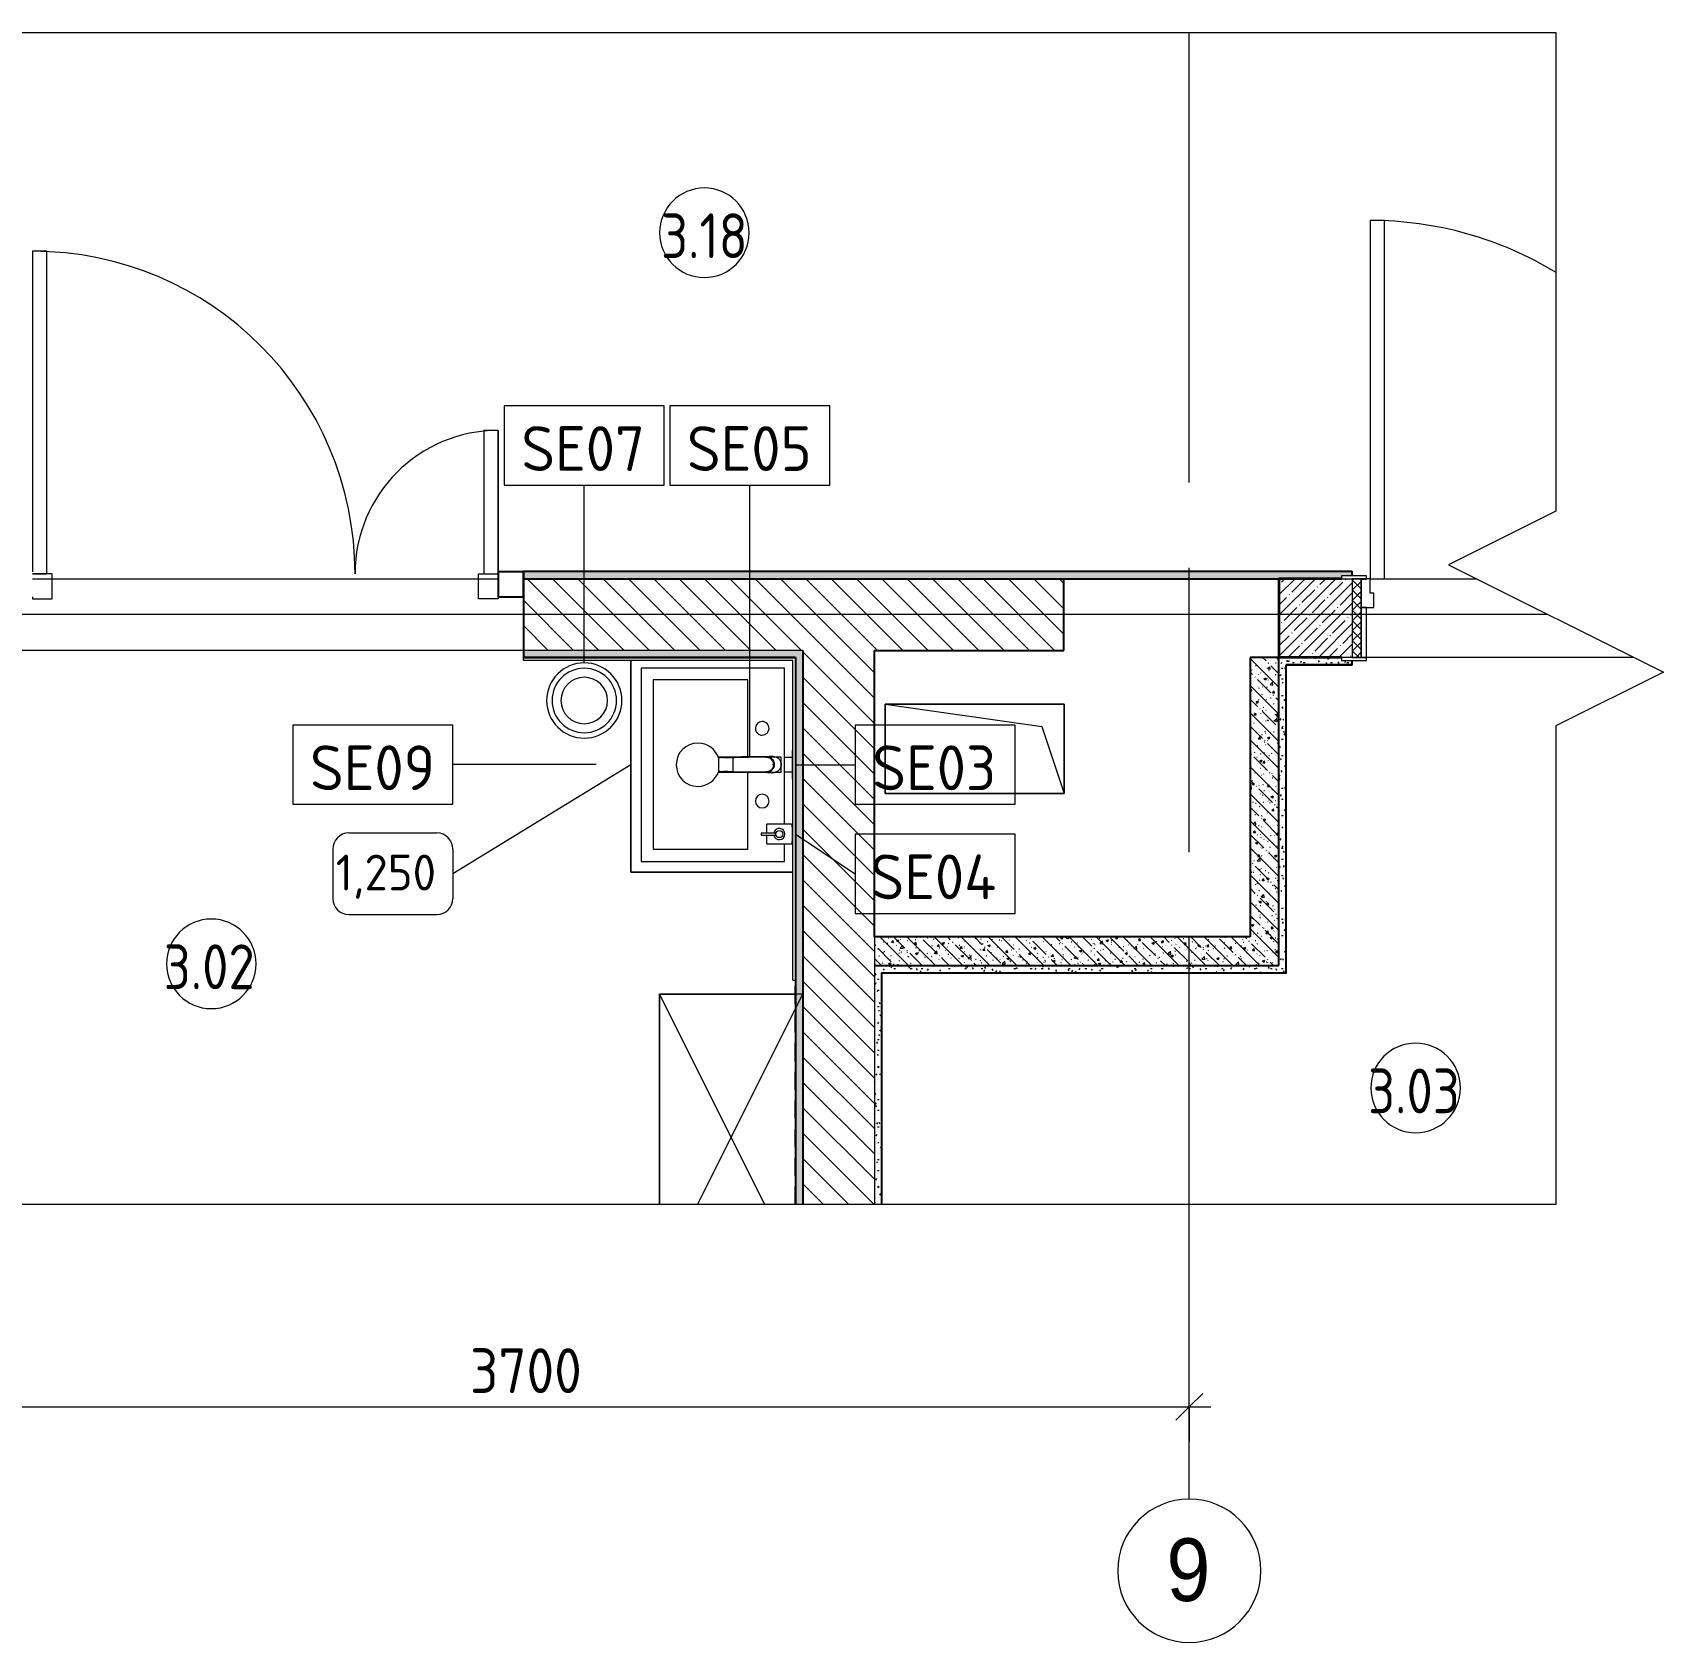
# Model space of a CAD drawing. Header units: millimetres. Extents: x 63482 to 319368, y -8553 to 29000.
# Drawn here: x 107582 to 112134, y 4931 to 9424 of the extents above; entities that cross this region are included whole.
import ezdxf

# ---------------------------------------------------------------- set-up
doc = ezdxf.new("R2010")
doc.units = ezdxf.units.MM
doc.linetypes.add('200_ШТРИХ__ш1_п0_6_', pattern=[80, 50, -30])
doc.linetypes.add('Осевая', pattern=[1587.5, 317.5, -238.125, 793.75, -238.125])
for name, color, linetype, lineweight, true_color in [('0-1', 7, 'Continuous', 9, 0x4994b4), ('A-GENM-1', 7, 'Continuous', 9, 0x4994b4), ('A-WALL-1', 7, 'Continuous', 25, 0x3c3c3c), ('A-WALL-3', 7, 'Continuous', 35, 0x3c3c3c), ('A-WALL-FNSH-1', 7, 'Continuous', 15, 0x3c3c3c), ('P-SANR-FIXT-1', 7, 'Continuous', 15, 0x4994b4), ('P-SANR-FIXT-2', 7, 'Continuous', 9, 0x4994b4)]:
    doc.layers.add(name, color=color, linetype=linetype, lineweight=lineweight, true_color=true_color)
for name, color, linetype, lineweight in [('A-ANNO-DIMS', 7, 'Continuous', 9), ('A-ANNO-DIMS-50', 7, 'Continuous', 9), ('A-AREA-IDEN', 7, 'Continuous', 9), ('A-DETL-GENF', 7, 'Continuous', 9), ('A-DETL-MBND', 7, '200_ШТРИХ__ш1_п0_6_', 9), ('A-DOOR', 7, 'Continuous', 9), ('A-DOOR-1', 7, 'Continuous', 15), ('A-DOOR-FRAM', 7, 'Continuous', 15), ('A-DOOR-FRAM-1', 7, 'Continuous', 9), ('A-GENM', 7, 'Continuous', 9), ('A-GLAZ-CWMG', 7, 'Continuous', 9), ('A-GLAZ-CWMG-1', 7, 'Continuous', 25), ('A-WALL', 7, 'Continuous', 9), ('I-FURN', 7, 'Continuous', 9), ('I-FURN-IDEN', 7, 'Continuous', 9), ('I-WALL', 7, 'Continuous', 9), ('P-SANR-FIXT-IDEN', 7, 'Continuous', 9), ('Оси', 7, 'Continuous', 9), ('Оси-1', 7, 'Continuous', 20), ('Оси-2', 7, 'Осевая', 9)]:
    doc.layers.add(name, color=color, linetype=linetype, lineweight=lineweight)
doc.styles.add('Arial', font='arial.ttf', dxfattribs={"width": 0.9, "height": 175})
doc.styles.add('GOST Common', font='GOST_Common.ttf', dxfattribs={"height": 125})
doc.styles.add('GOST Common_1', font='GOST_Common.ttf', dxfattribs={"height": 100})
doc.styles.add('GOST Common_2', font='GOST_Common.ttf', dxfattribs={"width": 0.9, "height": 125})
doc.styles.add('ISOCPEUR', font='isocpeur.ttf', dxfattribs={"width": 0.9, "height": 125})
doc.dimstyles.new('ISO-2_5_0_9К_БОЛЬШОЙ', dxfattribs={"dimscale": 304.8, "dimtxt": 124.497647, "dimasz": 0.246063, "dimexe": 0.19685, "dimexo": 0.492126, "dimgap": 0, "dimtad": 1, "dimdec": 0, "dimrnd": 10, "dimzin": 0, "dimdsep": 46, "dimtxsty": 'ISOCPEUR', "dimblk1": 'OBLIQUE', "dimblk2": 'OBLIQUE', "dimsah": 1, "dimcen": 0.09, "dimdle": 0.19685, "dimazin": 0, "dimtfac": 1, "dimtdec": 4, "dimtix": 1, "dimtmove": 0, "dimatfit": 3, "dimfxl": 1, "dimtvp": 1, "dimtolj": 1, "dimtzin": 0, "dimarcsym": 2})
pattern_1 = [(135, (84900.947, 0), (-35.35534, -35.35534), [])]
pattern_2 = [(135, (84900.947, 0), (-37.71708, -37.71708), [53.34, -8.89, 1.778, -8.89]), (135, (84900.947, 37.694), (-37.71708, -37.71708), []), (50, (84900.947, 0), (63.7639, -5.57885), [6.668, -73.343]), (355, (84900.95, 0), (-12.33488, 66.86951), [5.334, -58.674]), (100.451, (84906.26, -0.465), (51.43036, 61.29098), [5.667, -62.332]), (46.184, (84900.95, 17.78), (94.87722, -14.71484), [10.001, -110.014]), (96.636, (84908.85, 16.55), (83.09115, 86.5993), [8.5, -93.497]), (351.184, (84900.95, 17.78), (83.09204, 86.59928), [8.001, -88.011]), (21, (84909.837, 13.335), (53.06449, -35.79273), [6.667, -73.342]), (326, (84909.84, 13.335), (21.63066, 64.46546), [5.334, -58.674]), (71.451, (84914.26, 10.35), (74.69646, 28.67237), [5.667, -62.332]), (37.5, (84900.947, 0), (1.080413, 29.594271), [1.676, -56.286, 1.676, -57.887, -58.896]), (37.5, (84900.947, 0), (1.080413, 29.594271), [-117.526, 1.676, -57.22]), (7.5, (84900.947, 0), (23.386368, 35.063507), [1.676, -32.283, 1.676, -54.953, -22.447]), (7.5, (84900.947, 0), (23.386368, 35.063507), [-90.589, 1.676, -20.771]), (327.5, (84881.122, 0), (47.456567, -2.005468), [1.676, -20.549, 1.676, -67.666, -92.012]), (327.5, (84881.122, 0), (47.456567, -2.005468), [-91.567, 1.676, -90.335]), (317.5, (84872.232, 0), (51.84495, 8.89904), [1.676, -27.216, 1.676, -44.374, -65.342]), (317.5, (84872.232, 0), (51.84495, 8.89904), [-74.943, 1.676, -63.665])]
pattern_3 = [(0, (84900.947, 0), (60.96, 15.24), [5.029, -40.691, 5.029, -40.691, -243.84]), (0, (84900.947, 0), (60.96, 15.24), [-91.44, 5.029, -86.411, 5.029, -40.691, -106.68]), (0, (84900.947, 0), (60.96, 15.24), [-228.6, 5.029, -25.451, 5.029, -71.171]), (120, (84923.807, 7.62), (-43.678227, 45.172909), [5.029, -40.691, 5.029, -40.691, -243.84]), (120, (84923.807, 7.62), (-43.678227, 45.172909), [-91.44, 5.029, -86.411, 5.029, -40.691, -106.68]), (120, (84923.807, 7.62), (-43.678227, 45.172909), [-228.6, 5.029, -25.451, 5.029, -71.171]), (240, (84931.427, 38.1), (-17.281773, -60.412909), [5.029, -40.691, 5.029, -40.691, -243.84]), (240, (84931.427, 38.1), (-17.281773, -60.412909), [-91.44, 5.029, -86.411, 5.029, -40.691, -106.68]), (240, (84931.427, 38.1), (-17.281773, -60.412909), [-228.6, 5.029, -25.451, 5.029, -71.171])]

# ---------------------------------------------------------------- blocks, each defined once
blk = doc.blocks.new('GM_Отверстие прямоугольное _в плите_ - Отверстие-21609826-Фрагмент 3_6')
at = {"layer": 'A-GENM'}
for p, q in [((-125, -250), (-125, 250)), ((-125, 250), (125, 250)), ((125, 250), (-125, 250)), ((-125, 250), (-125, -250)), ((-62.5, 187.5), (125, 250)), ((125, 250), (125, -250)), ((125, -250), (125, 250)), ((-125, -250), (-62.5, 187.5)), ((125, -250), (-125, -250)), ((-125, -250), (125, -250))]:
    blk.add_line(p, q, dxfattribs=at)
for start, end in [(360, 180), (180, 360)]:
    blk.add_arc((0, 0), 2.5, start, end, dxfattribs=at)
blk = doc.blocks.new('Шкаф параметрический - 1_154-26174033-Фрагмент 3_6')
at = {"layer": 'I-FURN'}
for p, q in [((0, 800), (293.3, 213.5)), ((400, 800), (0, 800)), ((0, 800), (0, 213.5)), ((0, 213.5), (0, 800)), ((0, 800), (379.3, 800)), ((106.7, 213.5), (400, 800)), ((400, 213.5), (400, 800))]:
    blk.add_line(p, q, dxfattribs=at)
blk = doc.blocks.new('сифон - Для раковины-30615598-Фрагмент 3_6')
at = {"layer": 'P-SANR-FIXT-1'}
for p, q in [((191.1, 20), (168.5, 20)), ((191.1, 34.6), (191.1, 40)), ((191.1, 28.3), (191.1, 34.6)), ((191.1, -40), (191.1, 28.3)), ((168.5, -20), (191.1, -20))]:
    blk.add_line(p, q, dxfattribs=at)
blk = doc.blocks.new('смеситель для раковины - Default-30615600-Фрагмент 3_6')
at = {"layer": '0-1'}
for p, q in [((19.7, 151.6), (-19.8, 151.6)), ((-20.3, 110), (-20.4, 97.4)), ((19.8, 111.8), (-19.8, 111.8)), ((20.4, 97.4), (20.3, 110)), ((-22.8, 3), (-21.8, 15.6)), ((-18.9, 7.6), (-19.6, 9.7)), ((21.8, 15.6), (22.8, 3))]:
    blk.add_line(p, q, dxfattribs=at)
at = {"layer": '0-1', "flags": 128}
for points in [[(-20.7, 150.6), (-20.7, 150.2), (-20.7, 149.2), (-20.7, 148.3), (-20.7, 146.9), (-20.7, 145.4), (-20.8, 134.7), (-21.1, 63.6), (-21.1, 93.2)], [(19.7, 151.6), (20, 151.6), (20.2, 151.6), (20.5, 151.4), (20.6, 151.2), (20.7, 151.1), (20.8, 150.9), (20.8, 150.6)], [(-21.1, 22.2), (-21.1, 24.2), (-21.1, 63.3), (-21.1, 93.2)], [(21, 17), (21.2, 25.7), (21, 77.4), (21, 111.4)], [(-21.8, 15.6), (-21.6, 25.5), (-21.4, 39.3), (-21.2, 64), (-21.1, 88)], [(-20.1, 11.1), (-20.8, 13.2), (-20.9, 15.4)], [(12.1, -0.1), (16.4, 3.8), (19.5, 8.8), (21, 14.5), (21, 16)]]:
    blk.add_lwpolyline(points, dxfattribs=at)
at = {"layer": 'P-SANR-FIXT-1'}
for p, q in [((21, 151.6), (-21, 151.6)), ((-21, 151.6), (-21, -23)), ((-19.7, 144), (-19.8, 111.8)), ((19.8, 111.8), (19.7, 144)), ((19.9, 143.1), (19.9, 140.7)), ((19.9, 136.7), (19.9, 133.6)), ((21, -23), (21, 151.6)), ((19.9, 131), (20, 126.2)), ((20, 115.7), (20, 113.5)), ((20, 111.3), (20, 108.6)), ((-22.9, 0.3), (-22.9, 0.9)), ((22.5, 5), (22.9, 0.9)), ((22.9, 0.9), (22.9, 0.3)), ((-21, -23), (21, -23))]:
    blk.add_line(p, q, dxfattribs=at)
at = {"layer": 'P-SANR-FIXT-1', "flags": 128}
for points in [[(-21.1, 16.9), (-21.1, 42.2), (-21, 67.6), (-20.8, 118.3), (-20.7, 143.7), (-20.7, 149.4), (-20.8, 150.2), (-20.9, 145.3), (-20.9, 138.9), (-21.1, 88.1)], [(-19.9, 125.8), (-19.9, 133.8), (-19.9, 138.3)], [(21.1, 88.1), (20.9, 138.9), (20.9, 145.3), (20.8, 150.2), (20.7, 149.4), (20.7, 143.7), (20.8, 118.3), (21, 67.6), (21.1, 42.2), (21.1, 16.9)], [(-20, 109.4), (-20, 111), (-20, 119.5)], [(20, 123.6), (20, 119.9), (20, 117.9)], [(-15.9, 4.1), (-13.1, 1.6), (-12.1, 0.9)], [(12.1, 0.9), (13.1, 1.6), (15.9, 4.1)], [(22.9, 0.9), (22.7, 3.2), (22.5, 5.6), (22.3, 7.9), (22.1, 10.8), (21.8, 15.2)], [(-9.8, -0.4), (-6.1, -1.8), (-5.1, -2)], [(-2.7, -2.4), (-2.1, -2.5), (2.1, -2.5), (2.7, -2.4)], [(0.6, -3.9), (0.3, -3.9), (0.1, -3.9), (-0.1, -3.9), (-0.3, -3.9), (-0.6, -3.9)], [(5.1, -2), (6.1, -1.8), (9.8, -0.4)]]:
    blk.add_lwpolyline(points, dxfattribs=at)
at = {"layer": 'P-SANR-FIXT-1'}
for centre, major_axis, ratio, start_param, end_param in [((-19.8, 109.7), (-0.5, 0.002), 0.095846, 0.794229, 1.571164), ((19.8, 109.7), (0.5, 0.002), 0.095848, 4.711795, 5.488843), ((0, 17.2), (20.8, 0), 0.98634, 3.038054, 3.090126), ((0, 17.2), (20.8, 0), 0.98634, 3.29536, 3.441377), ((0, 17.2), (20.8, 0), 0.98634, 5.983401, 6.129418), ((0, 17.2), (20.8, 0), 0.98634, 0.051466, 0.103539), ((0, 17.2), (20.8, 0), 0.98634, 4.268583, 4.510817), ((0, 17.2), (18.5, 0), 0.986286, 4.671144, 4.753634), ((0, 17.2), (20.8, 0), 0.98634, 4.913948, 5.156189)]:
    blk.add_ellipse(centre, major_axis=major_axis, ratio=ratio, start_param=start_param, end_param=end_param, dxfattribs=at)
for points, knots in [([(-19.9, 147.4), (-19.9, 148), (-19.8, 149.3), (-19.8, 150.7), (-19.8, 151.5), (-19.8, 151.6), (-19.8, 151.6)], [0.1, 0.1, 0.1, 0.1, 0.2, 0.3, 0.4, 0.4725859, 0.4725859, 0.4725859, 0.4725859]), ([(-19.8, 151.6), (-19.7, 151.6), (-19.7, 151.6), (-19.7, 151.2), (-19.7, 150), (-19.7, 148.3), (-19.7, 146.2), (-19.7, 144.8), (-19.7, 144)], [0.4728347, 0.4728347, 0.4728347, 0.4728347, 0.5, 0.6, 0.7, 0.8, 0.9, 1, 1, 1, 1]), ([(19.7, 144), (19.7, 144.8), (19.7, 146.2), (19.7, 148.3), (19.7, 150), (19.7, 151.2), (19.7, 151.6), (19.7, 151.6), (19.7, 151.6)], [0, 0, 0, 0, 0.1, 0.2, 0.3, 0.4, 0.5, 0.5274121, 0.5274121, 0.5274121, 0.5274121]), ([(19.7, 151.6), (19.8, 151.6), (19.8, 151.5), (19.8, 150.7), (19.8, 149.3), (19.9, 148), (19.9, 147.4)], [0.5275209, 0.5275209, 0.5275209, 0.5275209, 0.6, 0.7, 0.8, 0.9, 0.9, 0.9, 0.9]), ([(-20.4, 97.4), (-20.4, 91.1), (-20.5, 81.8), (-20.6, 69.7), (-20.6, 60), (-20.7, 52.6), (-20.8, 47.4), (-20.8, 45.2), (-20.8, 43.5), (-20.9, 41.8), (-20.9, 39.8), (-20.9, 37.7), (-20.9, 36.2), (-20.9, 35.4), (-21, 34.1), (-21, 32.6), (-21, 31), (-21, 29.7), (-21, 28.6), (-21, 27.7), (-21, 26.8), (-21.1, 25.6), (-21.1, 22.9), (-21.1, 20.4), (-21.1, 18.4)], [0, 0, 0, 0, 0.222222, 0.333333, 0.444444, 0.583333, 0.618056, 0.652778, 0.670139, 0.6875, 0.722222, 0.756944, 0.774306, 0.782986, 0.791667, 0.826389, 0.84375, 0.861111, 0.878472, 0.887153, 0.895833, 0.913194, 0.930556, 1, 1, 1, 1]), ([(-19.8, 111.8), (-19.8, 111.8), (-19.8, 111.7), (-19.8, 110.9), (-19.8, 110.1), (-19.8, 109.7)], [0.4695548, 0.4695548, 0.4695548, 0.4695548, 0.6, 0.8, 1, 1, 1, 1]), ([(19.8, 109.7), (19.8, 110.1), (19.8, 110.9), (19.8, 111.7), (19.8, 111.8), (19.8, 111.8)], [0, 0, 0, 0, 0.2, 0.4, 0.5304748, 0.5304748, 0.5304748, 0.5304748]), ([(21.1, 18.4), (21.1, 19.2), (21.1, 20.8), (21.1, 23.1), (21.1, 25), (21.1, 26.5), (21, 27.6), (21, 28.6), (21, 30), (21, 31.7), (21, 33.4), (21, 34.6), (20.9, 35.2), (20.9, 35.7), (20.9, 36.3), (20.9, 36.9), (20.9, 38.1), (20.9, 39.8), (20.9, 41.4), (20.8, 42.8), (20.8, 44.1), (20.8, 45.8), (20.8, 48.6), (20.7, 53.5), (20.6, 60.7), (20.6, 68.9), (20.5, 76.5), (20.5, 85.7), (20.4, 92.7), (20.4, 97.4)], [0, 0, 0, 0, 0.027778, 0.055556, 0.083333, 0.097222, 0.111111, 0.125, 0.138889, 0.166667, 0.194444, 0.208333, 0.215278, 0.222222, 0.229167, 0.236111, 0.25, 0.277778, 0.305556, 0.319444, 0.333333, 0.361111, 0.388889, 0.444444, 0.555556, 0.666667, 0.75, 0.833333, 1, 1, 1, 1]), ([(-21.1, 88.1), (-21.1, 85.7), (-21.1, 82.2), (-21.1, 77.5), (-21.2, 73.9), (-21.2, 70.4), (-21.2, 66.8), (-21.2, 63.9), (-21.2, 61.5), (-21.2, 59.8), (-21.2, 58), (-21.2, 55.7), (-21.3, 52.8), (-21.3, 49.3), (-21.3, 46), (-21.3, 42.6), (-21.4, 39.4), (-21.4, 36.2), (-21.5, 32.2), (-21.5, 27.5), (-21.7, 20.9), (-21.8, 17.2), (-21.8, 15.2)], [0, 0, 0, 0, 0.083333, 0.125, 0.166667, 0.208333, 0.25, 0.291667, 0.3125, 0.333333, 0.354167, 0.375, 0.416667, 0.458333, 0.5, 0.541667, 0.583333, 0.625, 0.666667, 0.75, 0.833333, 1, 1, 1, 1]), ([(20.4, 88.2), (20.4, 88.1), (20.5, 88), (20.6, 87.8), (20.7, 87.5), (20.7, 87.4), (20.7, 87.3)], [0.19375, 0.19375, 0.19375, 0.19375, 0.25, 0.3, 0.35, 0.4, 0.4, 0.4, 0.4]), ([(21.8, 15.2), (21.8, 16.4), (21.7, 19.4), (21.6, 24.2), (21.5, 28.2), (21.5, 30.6), (21.5, 32.4), (21.4, 34.1), (21.4, 35.8), (21.4, 37.3), (21.4, 38.7), (21.4, 39.8), (21.4, 41), (21.3, 42.6), (21.3, 44.7), (21.3, 47.5), (21.3, 50.9), (21.2, 55.1), (21.2, 60), (21.2, 65.1), (21.2, 69.9), (21.2, 74.5), (21.1, 80.6), (21.1, 85.1), (21.1, 88.1)], [0, 0, 0, 0, 0.142857, 0.285714, 0.357143, 0.392857, 0.428571, 0.464286, 0.5, 0.535714, 0.553571, 0.571429, 0.589286, 0.607143, 0.642857, 0.678571, 0.714286, 0.75, 0.785714, 0.821429, 0.857143, 0.892857, 0.928571, 1, 1, 1, 1]), ([(-21.8, 15.2), (-21.9, 13.9), (-22, 12.1), (-22.1, 10.1), (-22.2, 8.7), (-22.3, 7.5), (-22.4, 6.6), (-22.5, 5.7), (-22.6, 4.8), (-22.7, 3.8), (-22.8, 2.5), (-22.9, 1.5), (-22.9, 0.9)], [0, 0, 0, 0, 0.166667, 0.25, 0.333333, 0.416667, 0.5, 0.583333, 0.666667, 0.75, 0.833333, 1, 1, 1, 1]), ([(22.9, 0.3), (22.9, -2.5), (22.3, -6.4), (20, -11.4), (17.7, -14.7), (14.9, -17.6), (11.6, -20), (7.9, -21.7), (4.5, -22.6), (1.5, -23), (-1.9, -23), (-6, -22.4), (-10, -20.8), (-12.8, -19.1), (-14.8, -17.5), (-16.7, -15.8), (-18.8, -13.3), (-21.9, -8.1), (-22.9, -3.2), (-22.9, 0.3)], [0, 0, 0, 0, 0.111111, 0.166667, 0.222222, 0.277778, 0.333333, 0.388889, 0.444444, 0.479167, 0.513889, 0.583333, 0.652778, 0.6875, 0.722222, 0.756944, 0.791667, 0.861111, 1, 1, 1, 1]), ([(-16.4, 3.7), (-16.6, 4.1), (-17.6, 5.3), (-18.7, 7.1), (-19.6, 9), (-20.1, 10.6), (-20.6, 12.1), (-21, 14.3), (-21.1, 15.9), (-21.1, 16.9)], [0.5566569, 0.5566569, 0.5566569, 0.5566569, 0.6, 0.7, 0.75, 0.8, 0.85, 0.9, 1, 1, 1, 1]), ([(-21.1, 16.4), (-21.1, 14.3), (-20.4, 11.1), (-18.7, 7.6), (-17.5, 5.8), (-16.4, 4.5), (-15.2, 3.2), (-13.9, 2.1), (-12.5, 1), (-10.9, 0.1), (-9.2, -0.7), (-6.9, -1.7), (-3.8, -2.5), (0, -2.8), (3.8, -2.5), (6.9, -1.7), (9, -0.9), (10.1, -0.3), (10.9, 0.1), (11.7, 0.5), (12.7, 1.2), (13.9, 2), (15, 3), (15.8, 3.8), (16.4, 4.5), (17, 5.2), (17.7, 6.2), (18.6, 7.6), (19.3, 9), (19.7, 9.9), (19.9, 10.5), (20, 10.7), (20, 10.9)], [0, 0, 0, 0, 0.1111111, 0.1666667, 0.1944444, 0.2222222, 0.25, 0.2777778, 0.3055556, 0.3333333, 0.3611111, 0.3888889, 0.4444444, 0.5, 0.5555556, 0.6111111, 0.6388889, 0.6527778, 0.6666667, 0.6805556, 0.6944444, 0.7222222, 0.75, 0.7638889, 0.7777778, 0.7916667, 0.8055556, 0.8333333, 0.8611111, 0.875, 0.8819444, 0.8888889, 0.8888889, 0.8888889, 0.8888889]), ([(-18.3, 9.9), (-18.8, 10.8), (-20.1, 14), (-20.7, 17.5), (-20.7, 19.9)], [-0.157337, -0.157337, -0.157337, -0.157337, -0.1111111, 0, 0, 0, 0]), ([(-19.3, 9.3), (-19.1, 8.7), (-18.5, 7.4), (-17.6, 6.2), (-17.1, 5.5)], [0.2222222, 0.2222222, 0.2222222, 0.2222222, 0.4444444, 0.7777778, 0.7777778, 0.7777778, 0.7777778]), ([(-13.9, 4), (-14.7, 4.7), (-15.8, 6), (-16.9, 7.4), (-17.2, 8)], [-0.26859689, -0.26859689, -0.26859689, -0.26859689, -0.22222222, -0.18982564, -0.18982564, -0.18982564, -0.18982564]), ([(-10, -1.5), (-10.9, -1), (-12.8, 0.2), (-14.5, 1.7), (-15.3, 2.6), (-15.4, 2.7)], [0.3, 0.3, 0.3, 0.3, 0.4, 0.5, 0.5124698, 0.5124698, 0.5124698, 0.5124698]), ([(-7.8, 0), (-8.7, 0.4), (-10.3, 1.2), (-11.7, 2.2), (-12.3, 2.7)], [-0.37982072, -0.37982072, -0.37982072, -0.37982072, -0.33333333, -0.30027801, -0.30027801, -0.30027801, -0.30027801]), ([(17.3, 8), (16.9, 7.4), (15, 4.8), (10.7, 1.1), (3.8, -1.6), (-2, -1.6), (-5.1, -0.9), (-5.8, -0.7)], [-0.8101744, -0.8101744, -0.8101744, -0.8101744, -0.7777778, -0.6666667, -0.5555556, -0.4444444, -0.4109505, -0.4109505, -0.4109505, -0.4109505]), ([(20.9, 14), (20.9, 13.9), (20.7, 12.8), (20.2, 10.6), (19, 7.6), (16.7, 3.9), (12.9, 0), (8, -2.6), (4.7, -3.4), (3.5, -3.6)], [0.0919533, 0.0919533, 0.0919533, 0.0919533, 0.1, 0.2, 0.3, 0.4, 0.6, 0.8, 0.9091362, 0.9091362, 0.9091362, 0.9091362]), ([(17.1, 5.5), (17.5, 6), (18.6, 7.6), (19.5, 9.4), (19.9, 10.7)], [0.2222222, 0.2222222, 0.2222222, 0.2222222, 0.4444444, 0.9768048, 0.9768048, 0.9768048, 0.9768048]), ([(20.7, 19.9), (20.7, 17.5), (20.1, 14), (18.8, 10.8), (18.3, 9.9)], [-1, -1, -1, -1, -0.8888889, -0.8424724, -0.8424724, -0.8424724, -0.8424724]), ([(20.1, 11.1), (20.1, 11.1), (20.2, 11.3), (20.3, 11.7), (20.6, 12.6), (20.8, 13.8), (21, 15.1), (21.1, 16), (21.1, 16.4)], [0.8933466, 0.8933466, 0.8933466, 0.8933466, 0.8958333, 0.9027778, 0.9166667, 0.9444444, 0.9722222, 1, 1, 1, 1]), ([(20.2, 11.7), (20.3, 12), (20.6, 12.9), (20.7, 13.9), (20.8, 14.6)], [0.2222222, 0.2222222, 0.2222222, 0.2222222, 0.4444444, 1, 1, 1, 1]), ([(-0.6, -3.9), (-1.6, -3.9), (-3.8, -3.7), (-6.8, -2.9), (-8.7, -2.1), (-9.5, -1.7)], [0, 0, 0, 0, 0.1, 0.2, 0.2837623, 0.2837623, 0.2837623, 0.2837623]), ([(-0.6, -3.9), (-0.6, -3.9), (-0.6, -3.7), (-0.6, -3.5), (-0.6, -3.3), (-0.6, -3.2)], [0, 0, 0, 0, 0.3636364, 0.5454545, 0.7272727, 0.7272727, 0.7272727, 0.7272727]), ([(0.6, -3.9), (0.6, -3.9), (0.6, -3.7), (0.6, -3.5), (0.6, -3.3), (0.6, -3.2)], [0, 0, 0, 0, 0.3636364, 0.5454545, 0.7272727, 0.7272727, 0.7272727, 0.7272727])]:
    blk.add_open_spline(points, degree=3, knots=knots, dxfattribs=at)
for points in [[(-19.8, 111.8), (-19.8, 111.8), (-19.8, 111.8), (-19.8, 111.8)], [(-19.8, 110), (-19.8, 110.3), (-19.8, 110.6), (-19.8, 110.9)], [(19.8, 111.8), (19.8, 111.8), (19.8, 111.8), (19.8, 111.8)], [(19.8, 110.9), (19.8, 110.6), (19.8, 110.3), (19.8, 110)], [(-20.5, 88.2), (-20.6, 88.2), (-20.7, 88.2), (-20.8, 88.2)], [(-22.9, 0.9), (-22.9, 2.2), (-22.8, 3.6), (-22.6, 4.9)], [(-20.8, 14.6), (-20.7, 14.1), (-20.6, 13.1), (-20.4, 12.1), (-20.2, 11.6)], [(2.5, -3.8), (1.8, -3.9), (1.2, -3.9), (0.6, -3.9)]]:
    blk.add_open_spline(points, degree=3, dxfattribs=at)
blk = doc.blocks.new('мусорная корзина - Round_ Metal-30590745-Фрагмент 3_6')
at = {"layer": 'P-SANR-FIXT-1'}
for radius, start, end in [(105, 0, 180), (90, 360, 180), (65, 0, 180), (105, 180, 360), (90, 180, 360), (65, 180, 360)]:
    blk.add_arc((0, 0), radius, start, end, dxfattribs=at)
blk = doc.blocks.new('Мойка кухонная - Раковина Roca Victoria-N Unik 600х460 мм-30768662-Фрагмент 3_6')
at = {"layer": 'P-SANR-FIXT-2'}
for p, q in [((166, 0), (-270, 0)), ((-270, 0), (-270, -400)), ((270, 0), (221, 0)), ((270, -400), (270, 0)), ((-21.7, -102.3), (-236.6, -102.3)), ((-236.6, -102.3), (-236.6, -366.4)), ((236.1, -102.3), (19.9, -102.3)), ((236.1, -366.4), (236.1, -102.3)), ((-270, -400), (270, -400)), ((-236.6, -366.4), (236.1, -366.4))]:
    blk.add_line(p, q, dxfattribs=at)
for centre, radius, start, end in [((-101.6, -61.9), 19, 90, 180), ((-101.6, -61.9), 19, 360, 90), ((101.6, -61.9), 19.1, 360, 180), ((-101.6, -61.9), 19, 180, 270), ((-101.6, -61.9), 19.1, 270, 360), ((101.6, -61.9), 19.1, 180, 360), ((0, -241.3), 60.5, 107.052, 180), ((0, -241.3), 60.5, 360, 72.9701), ((0, -241.3), 60.5, 180, 360)]:
    blk.add_arc(centre, radius, start, end, dxfattribs=at)
blk = doc.blocks.new('TOY_Диспансер мыло - Дозатор Elegance new 11654 019001 хром-30769669-Фрагмент 3_6')
at = {"layer": 'A-GENM-1'}
for p, q in [((122.2, 91.2), (99.5, 91.2)), ((122.2, 91.2), (102.9, 91.2)), ((127.9, 106.1), (122.2, 106.1)), ((122.2, 106.1), (122.2, 91.2)), ((122.2, 92.2), (122.2, 64.8)), ((127.9, 91.2), (127.9, 106.1)), ((127.9, 64.8), (127.9, 92.2)), ((146.9, 91.2), (127.9, 91.2)), ((150.5, 91.2), (127.9, 91.2)), ((97.5, 89.2), (97.5, 21.5)), ((152.5, 21.5), (152.5, 89.2)), ((99.5, 19.5), (105, 19.5)), ((145, 19.5), (105, 19.5)), ((105, 19.5), (105, 18)), ((145, 18), (145, 19.5)), ((145, 19.5), (150.5, 19.5))]:
    blk.add_line(p, q, dxfattribs=at)
blk.add_circle((125, 55.2), 10, dxfattribs=at)
for centre, radius, start, end in [((99.5, 89.2), 2, 90, 180), ((150.5, 89.2), 2, 360, 90), ((125, 55.2), 15.7, 100.4353, 79.365), ((99.5, 21.5), 2, 180, 270), ((150.5, 21.5), 2, 270, 0)]:
    blk.add_arc(centre, radius, start, end, dxfattribs=at)
blk = doc.blocks.new('110_Дверь_СКБ_1Ст_Внутренняя1 - Д-4_п__1100x2100h_административные помещения-32218723-Фрагмент 3_6')
at = {"layer": 'A-DOOR-FRAM-1'}
h = blk.add_hatch(dxfattribs=at)
h.set_pattern_fill('FP_8', color=256, style=0, pattern_type=2)
h.set_pattern_definition([(45, (-371.384, 174.685), (-14.1421, 14.1421), []), (135, (-371.384, 174.685), (-14.1421, -14.1421), [])])
h.paths.add_polyline_path([(-512.5, -110), (-512.5, 110), (-537.5, 110), (-537.5, -110)])
at = {"layer": 'A-DOOR'}
blk.add_arc((-487.5, 110), 1000, 58.7159, 90, dxfattribs=at)
at = {"layer": 'A-DOOR-1'}
for p, q in [((-487.5, 1110), (-487.5, 110)), ((-447.5, 1110), (-487.5, 1110)), ((-447.5, 110), (-447.5, 1110)), ((-487.5, 110), (-447.5, 110))]:
    blk.add_line(p, q, dxfattribs=at)
at = {"layer": 'A-DOOR-FRAM'}
for p, q in [((-497.5, 118), (-567.5, 118)), ((-567.5, 118), (-567.5, 110)), ((-567.5, 110), (-497.5, 110)), ((-512.5, 110), (-537.5, 110)), ((-537.5, 110), (-537.5, -110)), ((-487.5, 110), (-512.5, 110)), ((-512.5, 110), (-512.5, 30)), ((-512.5, -110), (-512.5, 110)), ((-497.5, 110), (-512.5, 110)), ((-512.5, 110), (-512.5, 109)), ((-512.5, 109), (-497.5, 109)), ((-497.5, 110), (-497.5, 118)), ((-497.5, 109), (-497.5, 110)), ((-487.5, 70), (-487.5, 110)), ((-477.5, 70), (-487.5, 70)), ((-477.5, 30), (-477.5, 70)), ((-512.5, 30), (-477.5, 30)), ((-497.5, 30), (-512.5, 30)), ((-512.5, 30), (-512.5, -110)), ((-497.5, -110), (-497.5, 30)), ((-497.5, -110), (-567.5, -110)), ((-567.5, -110), (-567.5, -118)), ((-567.5, -118), (-497.5, -118)), ((-537.5, -110), (-512.5, -110)), ((-512.5, -110), (-497.5, -110)), ((-497.5, -118), (-497.5, -110))]:
    blk.add_line(p, q, dxfattribs=at)
blk = doc.blocks.new('Прямоугольный импост - 50 x 70 мм-31927764-Фрагмент 3_6')
at = {"layer": 'A-GLAZ-CWMG-1'}
for p, q in [((-70, 35), (0, 35)), ((-70, -35), (-70, 35)), ((0, 35), (0, -35)), ((0, -35), (-70, -35))]:
    blk.add_line(p, q, dxfattribs=at)
blk = doc.blocks.new('Дверь_Витражная_остекление_ - ДВН_ДАО_Главный вход_1200 в свету Д-22 _п_-31928779-Фрагмент 3_6')
at = {"layer": 'A-DETL-GENF'}
for p, q in [((-610, 930), (-650, 930)), ((-650, 930), (-650, 35)), ((-610, 30), (-610, 930)), ((650, 430), (610, 430)), ((610, 430), (610, 30)), ((650, 35), (650, 430)), ((-650, 30), (-610, 30)), ((-595, 30), (-650, 30)), ((-595, -40), (-595, 30)), ((595, -40), (595, 30)), ((595, 30), (650, 30)), ((610, 30), (650, 30)), ((-650, -35), (-650, -40)), ((-650, -40), (-595, -40)), ((650, -40), (595, -40)), ((650, -35), (650, -40))]:
    blk.add_line(p, q, dxfattribs=at)
at = {"layer": 'A-DOOR'}
for p, q in [((-650, 930), (-650, 35)), ((650, 430), (650, 35))]:
    blk.add_line(p, q, dxfattribs=at)
for centre, radius, start, end in [((-650, 30), 900, 360, 90), ((650, 30), 400, 90, 180)]:
    blk.add_arc(centre, radius, start, end, dxfattribs=at)
blk = doc.blocks.new('DET_L_Линия разрыва - М100-31025339-Фрагмент 3_6')
at = {"layer": 'A-DETL-GENF'}
for p, q in [((1485.4, -300), (1785.4, 300)), ((1785.4, 300), (1935.4, 0)), ((0, 0), (1335.4, 0)), ((1335.4, 0), (1485.4, -300)), ((1935.4, 0), (3270.8, 0))]:
    blk.add_line(p, q, dxfattribs=at)
blk = doc.blocks.new('DET_L_Линия разрыва - М100-31025420-Фрагмент 3_6')
at = {"layer": 'A-DETL-GENF'}
blk.add_line((17327.8, 0), (8963.9, 0), dxfattribs=at)
blk = doc.blocks.new('DET_L_Линия разрыва - М100-31025392-Фрагмент 3_6')
at = {"layer": 'A-DETL-GENF'}
blk.add_line((8963.9, 0), (17327.8, 0), dxfattribs=at)
blk = doc.blocks.new('Ось сетки - D8-29747960-Фрагмент 3_6')
at = {"layer": 'Оси-1'}
for start, end in [(360, 180), (180, 360)]:
    blk.add_arc((0, 0), 4, start, end, dxfattribs=at)
blk = doc.blocks.new('DIMBLOCK47-Фрагмент 3_6')
at = {"layer": 'A-ANNO-DIMS-50'}
for p, q in [((107110.9, 5491.5), (107110.9, 5648.5)), ((110810.9, 5491.5), (110810.9, 5648.5)), ((107110.9, 5588.5), (110870.9, 5588.5)), ((107110.9, 5588.5), (107110.9, 5491.5)), ((110810.9, 5588.5), (110810.9, 5491.5))]:
    blk.add_line(p, q, dxfattribs=at)
at = {"layer": 'A-ANNO-DIMS-50', "lineweight": 20}
for p, q in [((107110.9, 5588.5), (107148.4, 5626)), ((110810.9, 5588.5), (110848.4, 5626)), ((107110.9, 5588.5), (107073.4, 5551)), ((110810.9, 5588.5), (110773.4, 5551))]:
    blk.add_line(p, q, dxfattribs=at)
at = {"layer": 'A-ANNO-DIMS-50', "color": 0, "insert": (108802.9, 5751.8), "char_height": 125, "width": 379.239, "attachment_point": 1, "line_spacing_factor": 1.149209, "style": 'ISOCPEUR'}
blk.add_mtext('3700', dxfattribs=at)
blk = doc.blocks.new('_Oblique')
at = {"color": 0, "linetype": 'ByBlock', "lineweight": -2}
blk.add_line((-0.5, -0.5), (0.5, 0.5), dxfattribs=at)
blk = doc.blocks.new('М_сантехническая_рамка1 - В рамке-30590747-Фрагмент 3_6')
at = {"layer": 'P-SANR-FIXT-IDEN'}
for p, q in [((4.293, 2.24), (-4.639, 2.24)), ((-4.639, 2.24), (-4.639, -2.178)), ((4.293, -2.178), (4.293, 2.24)), ((-4.639, -2.178), (4.293, -2.178))]:
    blk.add_line(p, q, dxfattribs=at)
blk = doc.blocks.new('Марка_Мебель - В прямоуг_Balcon_Марка-25523697-Фрагмент 3_6')
at = {"layer": 'I-FURN-IDEN'}
for p, q in [((-2.455, 2.278), (2.455, 2.278)), ((-3.355, 1.378), (-3.355, -1.384)), ((3.355, 1.378), (3.355, -1.378)), ((-2.461, -2.278), (2.455, -2.278))]:
    blk.add_line(p, q, dxfattribs=at)
for centre, radius, start, end in [((-2.455, 1.378), 0.9, 90, 180), ((2.455, 1.378), 0.9, 0, 90), ((-2.461, -1.384), 0.893, 180, 270), ((2.455, -1.378), 0.9, 270, 0)]:
    blk.add_arc(centre, radius, start, end, dxfattribs=at)
blk = doc.blocks.new('Марка_Помещения - Номер-25198446-Фрагмент 3_6')
at = {"layer": 'A-AREA-IDEN'}
for start, end in [(360, 180), (180, 360)]:
    blk.add_arc((0, 0), 2.5, start, end, dxfattribs=at)

msp = doc.modelspace()

# ---------------------------------------------------------------- hatches: boundary and pattern name
at = {"layer": 'I-WALL'}
h = msp.add_hatch(dxfattribs=at)
h.set_pattern_fill('FP_10', color=256, style=0, pattern_type=2)
h.set_pattern_definition(pattern_3)
h.paths.add_polyline_path([(105510.4, 7900), (107511.9, 7900), (107511.9, 7920), (99910.2, 7920), (99910.2, 7900), (104310.4, 7900)])
h.paths.add_polyline_path([(111235.9, 7900), (111235.9, 7908), (111265.9, 7908), (111265.9, 7920), (108951.9, 7920), (108951.9, 7900), (110288.2, 7900)])
h.paths.add_polyline_path([(96405.4, 7900), (98470.2, 7900), (98470.2, 7920), (94768.7, 7920), (94728.7, 7900), (96360.9, 7900)])
h = msp.add_hatch(dxfattribs=at)
h.set_pattern_fill('FP_20', color=256, style=0, pattern_type=2)
h.set_pattern_definition(pattern_1)
h.paths.add_polyline_path([(109709.7, 7700), (110460.9, 7700), (110460.9, 7900), (108951.9, 7900), (108951.9, 7700), (109420.5, 7700)])
h.paths.add_polyline_path([(107511.9, 7700), (107511.9, 7900), (107420.9, 7900), (107420.9, 7700)])
h = msp.add_hatch(dxfattribs=at)
h.set_pattern_fill('FP_3', color=256, style=0, pattern_type=2)
h.set_pattern_definition([(45, (84900.947, 0), (-28.512667, 28.512667), []), (45, (84929.46, 0), (-28.512667, 28.512667), [50.403, -10.081, 1.676, -8.404])])
h.paths.add_polyline_path([(111265.9, 7680), (111265.9, 7900), (111060.9, 7900), (111060.9, 7680), (111235.9, 7680)])
h = msp.add_hatch(dxfattribs=at)
h.set_pattern_fill('FP_10', color=256, style=0, pattern_type=2)
h.set_pattern_definition(pattern_3)
h.paths.add_polyline_path([(107511.9, 7680), (107511.9, 7700), (107410.9, 7700), (107410.9, 7680), (107430.9, 7680)])
h.paths.add_polyline_path([(109711.7, 7680), (109711.7, 7700), (108951.9, 7700), (108951.9, 7680), (109710.7, 7680)])
h = msp.add_hatch(dxfattribs=at)
h.set_pattern_fill('FP_10', color=256, style=0, pattern_type=2)
h.set_pattern_definition(pattern_3)
h.paths.add_polyline_path([(109715.9, 6153.5), (109731.7, 6153.5), (109731.7, 7700), (109711.7, 7700), (109711.7, 6153.5)])
h = msp.add_hatch(dxfattribs=at)
h.set_pattern_fill('FP_20', color=256, style=0, pattern_type=2)
h.set_pattern_definition(pattern_1)
h.paths.add_polyline_path([(109731.7, 6153.5), (109931.7, 6153.5), (109931.7, 7700), (109731.7, 7700), (109731.7, 6740)])
h = msp.add_hatch(dxfattribs=at)
h.set_pattern_fill('FP_4', color=256, style=0, pattern_type=2)
h.set_pattern_definition(pattern_2)
h.paths.add_polyline_path([(111060.9, 6820), (111060.9, 7680), (110980.9, 7680), (110980.9, 6820)])
h = msp.add_hatch(dxfattribs=at)
h.set_pattern_fill('FP_10', color=256, style=0, pattern_type=2)
h.set_pattern_definition(pattern_3)
h.paths.add_polyline_path([(111060.9, 6800), (111080.9, 6800), (111080.9, 7680), (111060.9, 7680), (111060.9, 6820)])
h = msp.add_hatch(dxfattribs=at)
h.set_pattern_fill('FP_10', color=256, style=0, pattern_type=2)
h.set_pattern_definition(pattern_3)
h.paths.add_polyline_path([(111081.9, 7660), (111265.9, 7660), (111265.9, 7672), (111235.9, 7672), (111235.9, 7680), (111080.9, 7680), (111080.9, 7660)])
h = msp.add_hatch(dxfattribs=at)
h.set_pattern_fill('FP_4', color=256, style=0, pattern_type=2)
h.set_pattern_definition(pattern_2)
h.paths.add_polyline_path([(110288.2, 6820), (110980.9, 6820), (110980.9, 6900), (109931.7, 6900), (109931.7, 6820)])
h = msp.add_hatch(dxfattribs=at)
h.set_pattern_fill('FP_10', color=256, style=0, pattern_type=2)
h.set_pattern_definition(pattern_3)
h.paths.add_polyline_path([(109931.7, 6800), (111060.9, 6800), (111060.9, 6820), (109931.7, 6820)])
h = msp.add_hatch(dxfattribs=at)
h.set_pattern_fill('FP_10', color=256, style=0, pattern_type=2)
h.set_pattern_definition(pattern_3)
h.paths.add_polyline_path([(109933.7, 6153.5), (109951.7, 6153.5), (109951.7, 6800), (109931.7, 6800), (109931.7, 6153.5)])

# ---------------------------------------------------------------- linework, layer by layer
at = {"layer": 'A-DETL-MBND'}
msp.add_line((109710.9, 6153.5), (109710.9, 6779), dxfattribs=at)
at = {"layer": 'A-WALL'}
for p, q in [((109731.7, 7700), (108951.9, 7700)), ((109931.7, 6900), (109931.7, 6153.5))]:
    msp.add_line(p, q, dxfattribs=at)
at = {"layer": 'A-WALL-1'}
for p, q in [((108951.9, 7920), (108951.9, 7680)), ((111265.9, 7920), (108951.9, 7920)), ((108951.9, 7900), (111060.9, 7900)), ((110460.9, 7700), (110460.9, 7900)), ((111265.9, 7908), (111265.9, 7920)), ((109731.7, 7700), (109731.7, 6153.5)), ((109931.7, 6900), (109931.7, 7700)), ((109931.7, 7700), (110460.9, 7700)), ((109711.7, 7680), (108951.9, 7680)), ((109711.7, 7680), (109711.7, 6153.5)), ((110980.9, 7680), (110980.9, 6900)), ((111060.9, 7680), (110980.9, 7680)), ((111060.9, 6820), (111060.9, 7680)), ((111080.9, 6800), (111080.9, 7660)), ((111265.9, 7660), (111080.9, 7660)), ((111265.9, 7660), (111265.9, 7672)), ((110980.9, 6900), (109931.7, 6900)), ((109931.7, 6820), (111060.9, 6820)), ((109951.7, 6800), (111080.9, 6800)), ((109951.7, 6800), (109951.7, 6153.5))]:
    msp.add_line(p, q, dxfattribs=at)
at = {"layer": 'A-WALL-3'}
for p, q in [((111235.9, 7900), (111060.9, 7900)), ((111060.9, 7900), (111060.9, 7680)), ((111235.9, 7680), (111060.9, 7680))]:
    msp.add_line(p, q, dxfattribs=at)
at = {"layer": 'A-WALL-FNSH-1'}
for p, q in [((111265.9, 7921), (108951.9, 7921)), ((108951.9, 7921), (108951.9, 7920)), ((111265.9, 7920), (111265.9, 7921)), ((108951.9, 7680), (108951.9, 7679)), ((108951.9, 7679), (109710.7, 7679)), ((109710.7, 7679), (109710.7, 6153.5)), ((111081.9, 6799), (111081.9, 7659)), ((111081.9, 7659), (111265.9, 7659)), ((111265.9, 7659), (111265.9, 7660)), ((109952.7, 6799), (111081.9, 6799)), ((109952.7, 6153.5), (109952.7, 6799))]:
    msp.add_line(p, q, dxfattribs=at)
at = {"layer": 'I-FURN'}
for p, q in [((109252.2, 7672), (109252.2, 7080.7)), ((109252.2, 7080.7), (109252.2, 7672)), ((109252.2, 7080.7), (109703.7, 7080.7)), ((109703.7, 7080.7), (109252.2, 7080.7))]:
    msp.add_line(p, q, dxfattribs=at)
at = {"layer": 'I-FURN-IDEN'}
msp.add_line((109252.2, 7380.7), (108755.2, 7076.3), dxfattribs=at)
at = {"layer": 'I-WALL'}
for p, q in [((107581.9, 7900), (108881.9, 7900)), ((111355.9, 7900), (111612.1, 7900)), ((108951.9, 7700), (107511.9, 7700)), ((108951.9, 7672), (108951.9, 7679)), ((109703.7, 7672), (108951.9, 7672)), ((109703.7, 6779), (109703.7, 7672)), ((112052.1, 7680), (111305.9, 7680)), ((109703.7, 6779), (109710.7, 6779))]:
    msp.add_line(p, q, dxfattribs=at)
at = {"layer": 'P-SANR-FIXT-IDEN'}
for p, q in [((109121.9, 7665), (109121.9, 8161.4)), ((109584.1, 7404.2), (109584.1, 8161.4)), ((109155.5, 7381), (108755.2, 7381)), ((109712.2, 7380.7), (109878.3, 7380.7)), ((109711.8, 7187.2), (109878.3, 7076.3))]:
    msp.add_line(p, q, dxfattribs=at)
at = {"layer": 'Оси'}
for p, q in [((110810.9, 8174.3), (110810.9, 9424.3)), ((111810.9, 7800), (104037, 7800)), ((110810.9, 5330.9), (110810.9, 6580.9))]:
    msp.add_line(p, q, dxfattribs=at)
at = {"layer": 'Оси-2'}
msp.add_line((110810.9, 6580.9), (110810.9, 8174.3), dxfattribs=at)

# ---------------------------------------------------------------- block references
at = {"layer": 'A-AREA-IDEN', "xscale": 49.99999999999998, "yscale": 49.99999999999998, "zscale": 49.99999999999998}
for p in [(109457.2, 8865.6), (108080.8, 6825), (111442.7, 6478.5)]:
    msp.add_blockref('Марка_Помещения - Номер-25198446-Фрагмент 3_6', p, dxfattribs=at)
at = {"layer": 'A-DETL-GENF'}
for name, p in [('DET_L_Линия разрыва - М100-31025392-Фрагмент 3_6', (94506.5, 9424.3)), ('DET_L_Линия разрыва - М100-31025420-Фрагмент 3_6', (94506.5, 6153.5))]:
    msp.add_blockref(name, p, dxfattribs=at)
at = {"layer": 'A-DETL-GENF', "rotation": 269.9999999999999}
msp.add_blockref('DET_L_Линия разрыва - М100-31025339-Фрагмент 3_6', (111834.3, 9424.3), dxfattribs=at)
at = {"layer": 'A-DOOR'}
for name, p in [('110_Дверь_СКБ_1Ст_Внутренняя1 - Д-4_п__1100x2100h_административные помещения-32218723-Фрагмент 3_6', (111803.4, 7790)), ('Дверь_Витражная_остекление_ - ДВН_ДАО_Главный вход_1200 в свету Д-22 _п_-31928779-Фрагмент 3_6', (108231.9, 7884))]:
    msp.add_blockref(name, p, dxfattribs=at)
at = {"layer": 'A-GENM', "rotation": 269.9999999999998}
msp.add_blockref('GM_Отверстие прямоугольное _в плите_ - Отверстие-21609826-Фрагмент 3_6', (110211.7, 7425), dxfattribs=at)
at = {"layer": 'A-GLAZ-CWMG', "extrusion": (0, 0, -1), "rotation": 180}
msp.add_blockref('Прямоугольный импост - 50 x 70 мм-31927764-Фрагмент 3_6', (-108951.9, 7884), dxfattribs=at)
at = {"layer": 'I-FURN'}
msp.add_blockref('Шкаф параметрический - 1_154-26174033-Фрагмент 3_6', (109331.7, 5940), dxfattribs=at)
at = {"layer": 'I-FURN-IDEN', "xscale": 49.99999999999998, "yscale": 49.99999999999998, "zscale": 49.99999999999998}
msp.add_blockref('Марка_Мебель - В прямоуг_Balcon_Марка-25523697-Фрагмент 3_6', (108587.5, 7076.3), dxfattribs=at)
at = {"layer": 'P-SANR-FIXT-1'}
for name, p, rotation in [('мусорная корзина - Round_ Metal-30590745-Фрагмент 3_6', (109121.9, 7560), 269.9999999999992), ('Мойка кухонная - Раковина Roca Victoria-N Unik 600х460 мм-30768662-Фрагмент 3_6', (109680.6, 7380.7), 270.0000000000009), ('смеситель для раковины - Default-30615600-Фрагмент 3_6', (109648.5, 7381.3), 89.99999999999895), ('TOY_Диспансер мыло - Дозатор Elegance new 11654 019001 хром-30769669-Фрагмент 3_6', (109721.7, 7062.2), 89.99999999999991)]:
    msp.add_blockref(name, p, dxfattribs=dict(at, rotation=rotation))
msp.add_blockref('сифон - Для раковины-30615598-Фрагмент 3_6', (109512.2, 7380.7), dxfattribs=at)
at = {"layer": 'P-SANR-FIXT-IDEN', "xscale": 49.99999999999998, "yscale": 49.99999999999998, "zscale": 49.99999999999998}
for p in [(109130.6, 8270.3), (109592.8, 8270.3), (108540.6, 7379.4), (110110.3, 7379.2), (110110.3, 7074.8)]:
    msp.add_blockref('М_сантехническая_рамка1 - В рамке-30590747-Фрагмент 3_6', p, dxfattribs=at)
at = {"layer": 'Оси-1', "xscale": 49.99999999999998, "yscale": 49.99999999999998, "zscale": 49.99999999999998}
msp.add_blockref('Ось сетки - D8-29747960-Фрагмент 3_6', (110810.9, 5130.9), dxfattribs=at)

# ---------------------------------------------------------------- texts
at = {"layer": 'A-AREA-IDEN', "char_height": 125, "attachment_point": 1, "style": 'GOST Common_2'}
for s, insert, width in [('3.18', (109336.3, 8919.8), 303.038), ('3.02', (107947.9, 6879.2), 331.899), ('3.03', (111309.9, 6532.7), 331.899)]:
    msp.add_mtext(s, dxfattribs=dict(at, insert=insert, width=width))
at = {"layer": 'I-FURN-IDEN', "insert": (108428, 7129.8), "char_height": 100, "width": 368.776, "attachment_point": 1, "style": 'GOST Common_1'}
msp.add_mtext('1,250', dxfattribs=at)
at = {"layer": 'P-SANR-FIXT-IDEN', "char_height": 125, "attachment_point": 1, "style": 'GOST Common'}
for s, insert, width in [('SE07', (108946.3, 8325.7), 444.937), ('SE05', (109408.5, 8325.7), 444.937), ('SE09', (108356.3, 7434.8), 444.937), ('SE03', (109926, 7434.6), 444.937), ('SE04', (109921, 7130.2), 456.962)]:
    msp.add_mtext(s, dxfattribs=dict(at, insert=insert, width=width))
at = {"layer": 'Оси', "insert": (110747.2, 5221.2), "char_height": 175, "width": 151.519, "attachment_point": 1, "style": 'Arial'}
msp.add_mtext('\\fArial|b0|i0|c204|p34|;\\W.9;9', dxfattribs=at)

# ---------------------------------------------------------------- dimensions: what is measured, and where the dimension line sits
at = {"layer": 'A-ANNO-DIMS'}
dim = msp.add_linear_dim(base=(110810.9, 5588.5), p1=(107110.9, 5641.5), p2=(110810.9, 5641.5), dimstyle='ISO-2_5_0_9К_БОЛЬШОЙ', override={"dimpost": '<>', "dimfxl": 3700}, dxfattribs=at)
dim.commit()
dim.dimension.update_dxf_attribs({"geometry": 'DIMBLOCK47-Фрагмент 3_6', "text_midpoint": (108960.9, 5651)})

doc.saveas('drawing.dxf')
